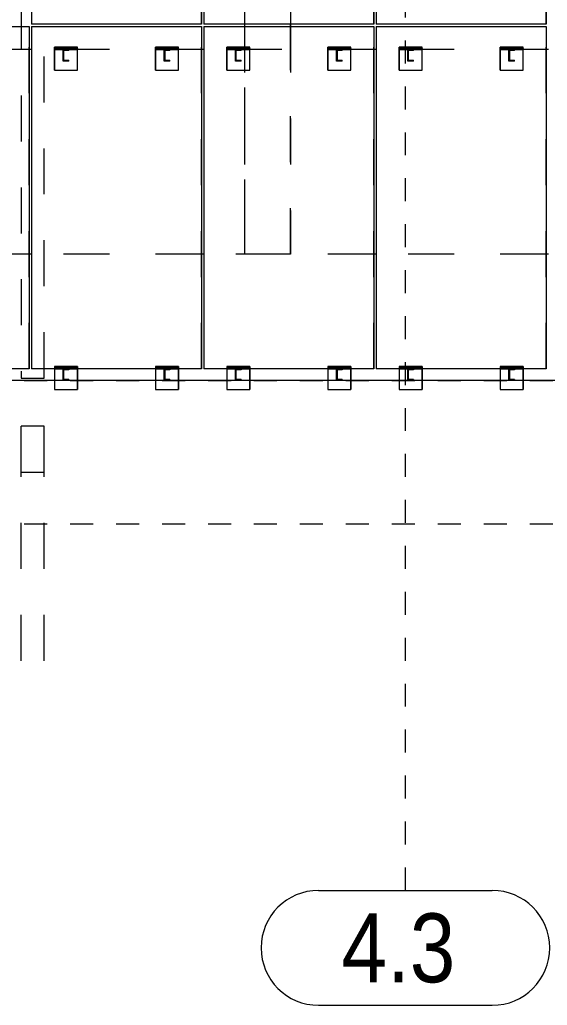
# Model space of a CAD drawing. Header units: millimetres. Extents: x 652937 to 1670132, y 1473552 to 2851037.
# Drawn here: x 663512.47 to 663517.06, y 1524519.83 to 1524528.41 of the extents above; entities that cross this region are included whole.
import ezdxf

# ---------------------------------------------------------------- set-up
doc = ezdxf.new("R2010")
doc.units = ezdxf.units.MM
for name, pattern in [('XKITLINE00', [0]), ('XKITLINE01', [4, 1, -1, 1, -1]), ('XKITLINE02', [4, 2, -2])]:
    doc.linetypes.add(name, pattern=pattern)
doc.layers.add('Part', color=7, linetype='Continuous', lineweight=0)
doc.layers.add('S-GRID', color=7, linetype='Continuous', lineweight=9)
doc.styles.add('Arial', font='arial.ttf')

# ---------------------------------------------------------------- blocks, each defined once
blk = doc.blocks.new('*A24843557')
at = {"layer": 'S-GRID', "color": 7, "linetype": 'XKITLINE01', "lineweight": 0}
blk.add_line((139.952037, 6.722868), (282.742408, 6.722868), dxfattribs=at)
blk = doc.blocks.new('*A24853558')
at = {"layer": 'S-GRID', "color": 7, "linetype": 'XKITLINE01', "lineweight": 0}
blk.add_line((139.952037, 0.472868), (282.742408, 0.472868), dxfattribs=at)
blk = doc.blocks.new('*A25163589')
at = {"layer": 'S-GRID', "color": 7, "linetype": 'XKITLINE01', "lineweight": 0}
blk.add_line((202.542339, -15.480012), (202.542339, 86.572868), dxfattribs=at)
at = {"layer": 'S-GRID', "color": 7, "style": 'Arial', "width": 0.85}
blk.add_text('4.3', height=3, dxfattribs=at).set_placement((199.761333, -19.480012))
blk = doc.blocks.new('*A25183591')
at = {"layer": 'Part', "color": 7, "linetype": 'XKITLINE02', "lineweight": 0}
for p, q in [((186.26736, 37.122868), (186.26736, 22.222868)), ((193.66736, 22.222868), (193.66736, 37.122868)), ((186.267361, 22.222868), (186.26736, 22.222868)), ((186.267361, 22.122868), (186.26736, 22.122868)), ((186.26736, 22.122868), (186.26736, 7.222868)), ((193.66736, 7.222868), (193.66736, 22.122868)), ((186.267361, 7.222868), (186.26736, 7.222868))]:
    blk.add_line(p, q, dxfattribs=at)
at = {"layer": 'Part', "color": 7, "linetype": 'XKITLINE00', "lineweight": 0}
for p, q in [((186.267361, 37.122868), (186.267361, 22.222868)), ((193.667361, 37.122868), (193.667361, 22.222868)), ((186.267361, 22.222868), (186.26736, 22.222868)), ((186.26736, 22.122868), (186.267361, 22.122868)), ((193.667361, 22.222868), (186.267361, 22.222868)), ((186.267361, 22.122868), (193.667361, 22.122868)), ((186.267361, 22.122868), (186.267361, 7.222868)), ((193.667361, 22.122868), (193.667361, 7.222868)), ((186.267361, 7.222868), (186.26736, 7.222868)), ((193.667361, 7.222868), (186.267361, 7.222868))]:
    blk.add_line(p, q, dxfattribs=at)
blk = doc.blocks.new('*A25193592')
at = {"layer": 'Part', "color": 7, "linetype": 'XKITLINE02', "lineweight": 0}
for p, q in [((193.76736, 37.122868), (193.76736, 22.222868)), ((201.16736, 22.222868), (201.16736, 37.122868)), ((193.767361, 22.222868), (193.76736, 22.222868)), ((193.767361, 22.122868), (193.76736, 22.122868)), ((193.76736, 22.122868), (193.76736, 7.222868)), ((201.16736, 7.222868), (201.16736, 22.122868)), ((193.767361, 7.222868), (193.76736, 7.222868))]:
    blk.add_line(p, q, dxfattribs=at)
at = {"layer": 'Part', "color": 7, "linetype": 'XKITLINE00', "lineweight": 0}
for p, q in [((193.767361, 37.122868), (193.767361, 22.222868)), ((201.167361, 37.122868), (201.167361, 22.222868)), ((193.767361, 22.222868), (193.76736, 22.222868)), ((193.76736, 22.122868), (193.767361, 22.122868)), ((201.167361, 22.222868), (193.767361, 22.222868)), ((193.767361, 22.122868), (201.167361, 22.122868)), ((193.767361, 22.122868), (193.767361, 7.222868)), ((201.167361, 22.122868), (201.167361, 7.222868)), ((193.767361, 7.222868), (193.76736, 7.222868)), ((201.167361, 7.222868), (193.767361, 7.222868))]:
    blk.add_line(p, q, dxfattribs=at)
blk = doc.blocks.new('*A25203593')
at = {"layer": 'Part', "color": 7, "linetype": 'XKITLINE02', "lineweight": 0}
for p, q in [((201.26736, 37.122868), (201.26736, 22.222868)), ((208.66736, 22.222868), (208.66736, 37.122868)), ((201.267361, 22.222868), (201.26736, 22.222868)), ((201.267361, 22.122868), (201.26736, 22.122868)), ((201.26736, 22.122868), (201.26736, 7.222868)), ((208.66736, 7.222868), (208.66736, 22.122868)), ((201.267361, 7.222868), (201.26736, 7.222868))]:
    blk.add_line(p, q, dxfattribs=at)
at = {"layer": 'Part', "color": 7, "linetype": 'XKITLINE00', "lineweight": 0}
for p, q in [((201.267361, 37.122868), (201.267361, 22.222868)), ((208.667361, 37.122868), (208.667361, 22.222868)), ((201.267361, 22.222868), (201.26736, 22.222868)), ((201.26736, 22.122868), (201.267361, 22.122868)), ((208.667361, 22.222868), (201.267361, 22.222868)), ((201.267361, 22.122868), (208.667361, 22.122868)), ((201.267361, 22.122868), (201.267361, 7.222868)), ((208.667361, 22.122868), (208.667361, 7.222868)), ((201.267361, 7.222868), (201.26736, 7.222868)), ((208.667361, 7.222868), (201.267361, 7.222868))]:
    blk.add_line(p, q, dxfattribs=at)
blk = doc.blocks.new('*A25343607')
at = {"layer": 'Part', "color": 7, "linetype": 'XKITLINE02', "lineweight": 0}
for p, q in [((186.167361, 21.122868), (178.767361, 21.122868)), ((193.667361, 21.122868), (186.267361, 21.122868)), ((201.167361, 21.122868), (193.767361, 21.122868)), ((208.667361, 21.122868), (201.267361, 21.122868))]:
    blk.add_line(p, q, dxfattribs=at)
at = {"layer": 'Part', "color": 7, "linetype": 'XKITLINE00', "lineweight": 0}
for p, q in [((186.267361, 21.122868), (186.167361, 21.122868)), ((193.767361, 21.122868), (193.667361, 21.122868)), ((201.267361, 21.122868), (201.167361, 21.122868)), ((208.767361, 21.122868), (208.667361, 21.122868))]:
    blk.add_line(p, q, dxfattribs=at)
blk = doc.blocks.new('*A25353608')
at = {"layer": 'Part', "color": 7, "linetype": 'XKITLINE02', "lineweight": 0}
for p, q in [((186.167361, 12.222868), (178.767361, 12.222868)), ((193.667361, 12.222868), (186.267361, 12.222868)), ((201.167361, 12.222868), (193.767361, 12.222868)), ((208.667361, 12.222868), (201.267361, 12.222868)), ((187.892408, 6.722868), (187.642408, 6.722868)), ((192.292408, 6.722868), (192.042408, 6.722868)), ((195.392408, 6.722868), (195.142408, 6.722868)), ((199.792408, 6.722868), (199.542408, 6.722868)), ((202.892408, 6.722868), (202.642408, 6.722868)), ((207.292408, 6.722868), (207.042408, 6.722868))]:
    blk.add_line(p, q, dxfattribs=at)
at = {"layer": 'Part', "color": 7, "linetype": 'XKITLINE00', "lineweight": 0}
for p, q in [((186.267361, 12.222868), (186.167361, 12.222868)), ((193.767361, 12.222868), (193.667361, 12.222868)), ((201.267361, 12.222868), (201.167361, 12.222868)), ((208.767361, 12.222868), (208.667361, 12.222868)), ((187.642408, 6.722868), (184.792408, 6.722868)), ((192.042408, 6.722868), (187.892408, 6.722868)), ((195.142408, 6.722868), (192.292408, 6.722868)), ((199.542408, 6.722868), (195.392408, 6.722868)), ((202.642408, 6.722868), (199.792408, 6.722868)), ((207.042408, 6.722868), (202.892408, 6.722868)), ((209.192408, 6.722868), (207.292408, 6.722868))]:
    blk.add_line(p, q, dxfattribs=at)
blk = doc.blocks.new('*A25783651')
at = {"layer": 'S-GRID', "color": 7, "linetype": 'XKITLINE00', "lineweight": 0}
for p, q in [((198.761333, -15.480012), (206.323345, -15.480012)), ((198.761333, -20.480012), (206.323345, -20.480012))]:
    blk.add_line(p, q, dxfattribs=at)
for centre, start, end in [((198.761333, -17.980012), 90, 270), ((206.323345, -17.980012), 270, 90)]:
    blk.add_arc(centre, 2.5, start, end, dxfattribs=at)
blk = doc.blocks.new('*A25803653')
at = {"layer": 'Part', "color": 7, "linetype": 'XKITLINE02', "lineweight": 0}
blk.add_line((211.037078, 6.722868), (153.48735, 6.722868), dxfattribs=at)
blk = doc.blocks.new('*A25813654')
at = {"layer": 'Part', "color": 7, "linetype": 'XKITLINE02', "lineweight": 0}
for p, q in [((186.818398, 4.722868), (185.818397, 4.722868)), ((185.818398, -5.480012), (185.818398, 4.722868)), ((186.818397, 4.722868), (186.818398, 4.722868)), ((186.818398, -5.480012), (186.818398, 4.722868))]:
    blk.add_line(p, q, dxfattribs=at)
blk = doc.blocks.new('*A25823655')
at = {"layer": 'Part', "color": 7, "linetype": 'XKITLINE02', "lineweight": 0}
for p, q in [((186.82032, 6.722868), (185.820319, 6.722868)), ((185.82032, 2.722868), (185.82032, 6.722868)), ((186.82032, 2.722868), (186.82032, 6.722868)), ((185.820319, 2.722868), (186.82032, 2.722868))]:
    blk.add_line(p, q, dxfattribs=at)
blk = doc.blocks.new('*A25853658')
at = {"layer": 'Part', "color": 7, "linetype": 'XKITLINE00', "lineweight": 0}
for p, q in [((178.76736, 22.122868), (178.767361, 22.122868)), ((178.767361, 22.122868), (186.167361, 22.122868)), ((178.767361, 22.122868), (178.767361, 7.222868)), ((186.167361, 22.122868), (186.167361, 7.222868)), ((178.767361, 7.222868), (178.76736, 7.222868)), ((186.167361, 7.222868), (178.767361, 7.222868))]:
    blk.add_line(p, q, dxfattribs=at)
at = {"layer": 'Part', "color": 7, "linetype": 'XKITLINE02', "lineweight": 0}
for p, q in [((178.767361, 22.122868), (178.76736, 22.122868)), ((178.76736, 22.122868), (178.76736, 7.222868)), ((186.16736, 7.222868), (186.16736, 22.122868)), ((178.76736, 7.222868), (178.767361, 7.222868))]:
    blk.add_line(p, q, dxfattribs=at)
blk = doc.blocks.new('*A25903663')
at = {"layer": 'Part', "color": 7, "linetype": 'XKITLINE02', "lineweight": 0}
for p, q in [((188.267392, 7.322868), (187.26739, 7.322868)), ((187.26739, 7.322868), (187.26739, 6.722868)), ((187.267392, 7.322868), (187.267392, 6.322868)), ((188.26739, 7.322868), (188.26739, 6.722868)), ((188.267392, 6.322868), (188.267392, 7.322868))]:
    blk.add_line(p, q, dxfattribs=at)
at = {"layer": 'Part', "color": 7, "linetype": 'XKITLINE00', "lineweight": 0}
for p, q in [((187.26739, 6.722868), (187.26739, 6.322868)), ((188.26739, 6.722868), (188.26739, 6.322868)), ((187.26739, 6.322868), (188.267392, 6.322868))]:
    blk.add_line(p, q, dxfattribs=at)
blk = doc.blocks.new('*A25913664')
at = {"layer": 'Part', "color": 7, "linetype": 'XKITLINE02', "lineweight": 0}
for p, q in [((192.667392, 7.322868), (191.66739, 7.322868)), ((191.66739, 7.322868), (191.66739, 6.722868)), ((191.667392, 7.322868), (191.667392, 6.322868)), ((192.66739, 7.322868), (192.66739, 6.722868)), ((192.667392, 6.322868), (192.667392, 7.322868))]:
    blk.add_line(p, q, dxfattribs=at)
at = {"layer": 'Part', "color": 7, "linetype": 'XKITLINE00', "lineweight": 0}
for p, q in [((191.66739, 6.722868), (191.66739, 6.322868)), ((192.66739, 6.722868), (192.66739, 6.322868)), ((191.66739, 6.322868), (192.667392, 6.322868))]:
    blk.add_line(p, q, dxfattribs=at)
blk = doc.blocks.new('*A25923665')
at = {"layer": 'Part', "color": 7, "linetype": 'XKITLINE02', "lineweight": 0}
for p, q in [((188.267391, 7.272868), (187.26739, 7.272868)), ((187.26739, 7.272868), (187.26739, 7.222868)), ((187.26739, 7.222868), (188.267391, 7.222868)), ((187.267391, 7.272868), (187.267391, 7.222868)), ((188.26739, 7.272868), (188.267391, 7.272868)), ((188.26739, 7.272868), (188.26739, 7.222868)), ((188.26739, 7.222868), (188.267391, 7.222868)), ((188.267391, 7.222868), (188.267391, 7.272868))]:
    blk.add_line(p, q, dxfattribs=at)
blk = doc.blocks.new('*A25933666')
at = {"layer": 'Part', "color": 7, "linetype": 'XKITLINE02', "lineweight": 0}
for p, q in [((187.892408, 7.222868), (187.642407, 7.222868)), ((187.642407, 6.722868), (187.642407, 7.222868)), ((187.667407, 7.185368), (187.667407, 6.760368)), ((187.892407, 7.222868), (187.892407, 7.185368)), ((187.892407, 6.760368), (187.892407, 6.722868))]:
    blk.add_line(p, q, dxfattribs=at)
at = {"layer": 'Part', "color": 7, "linetype": 'XKITLINE00', "lineweight": 0}
for p, q in [((187.642408, 6.722868), (187.642408, 7.222868)), ((187.667408, 7.185368), (187.667407, 7.185368)), ((187.892408, 7.185368), (187.667408, 7.185368)), ((187.667408, 7.185368), (187.667408, 6.760368)), ((187.892407, 7.185368), (187.892408, 7.185368)), ((187.892408, 7.222868), (187.892408, 7.185368)), ((187.642408, 6.722868), (187.642407, 6.722868)), ((187.892408, 6.722868), (187.642408, 6.722868)), ((187.667407, 6.760368), (187.667408, 6.760368)), ((187.892408, 6.760368), (187.667408, 6.760368)), ((187.892407, 6.760368), (187.892408, 6.760368)), ((187.892407, 6.722868), (187.892408, 6.722868)), ((187.892408, 6.760368), (187.892408, 6.722868))]:
    blk.add_line(p, q, dxfattribs=at)
blk = doc.blocks.new('*A25943667')
at = {"layer": 'Part', "color": 7, "linetype": 'XKITLINE02', "lineweight": 0}
for p, q in [((192.667391, 7.272868), (191.66739, 7.272868)), ((191.66739, 7.272868), (191.66739, 7.222868)), ((191.66739, 7.222868), (192.667391, 7.222868)), ((191.667391, 7.272868), (191.667391, 7.222868)), ((192.66739, 7.272868), (192.667391, 7.272868)), ((192.66739, 7.272868), (192.66739, 7.222868)), ((192.66739, 7.222868), (192.667391, 7.222868)), ((192.667391, 7.222868), (192.667391, 7.272868))]:
    blk.add_line(p, q, dxfattribs=at)
blk = doc.blocks.new('*A25953668')
at = {"layer": 'Part', "color": 7, "linetype": 'XKITLINE02', "lineweight": 0}
for p, q in [((192.292408, 7.222868), (192.042407, 7.222868)), ((192.042407, 6.722868), (192.042407, 7.222868)), ((192.067407, 7.185368), (192.067407, 6.760368)), ((192.292407, 7.222868), (192.292407, 7.185368)), ((192.292407, 6.760368), (192.292407, 6.722868))]:
    blk.add_line(p, q, dxfattribs=at)
at = {"layer": 'Part', "color": 7, "linetype": 'XKITLINE00', "lineweight": 0}
for p, q in [((192.042408, 6.722868), (192.042408, 7.222868)), ((192.067408, 7.185368), (192.067407, 7.185368)), ((192.292408, 7.185368), (192.067408, 7.185368)), ((192.067408, 7.185368), (192.067408, 6.760368)), ((192.292407, 7.185368), (192.292408, 7.185368)), ((192.292408, 7.222868), (192.292408, 7.185368)), ((192.042408, 6.722868), (192.042407, 6.722868)), ((192.292408, 6.722868), (192.042408, 6.722868)), ((192.067407, 6.760368), (192.067408, 6.760368)), ((192.292408, 6.760368), (192.067408, 6.760368)), ((192.292407, 6.760368), (192.292408, 6.760368)), ((192.292407, 6.722868), (192.292408, 6.722868)), ((192.292408, 6.760368), (192.292408, 6.722868))]:
    blk.add_line(p, q, dxfattribs=at)
blk = doc.blocks.new('*A25963669')
at = {"layer": 'Part', "color": 7, "linetype": 'XKITLINE02', "lineweight": 0}
for p, q in [((199.792408, 7.222868), (199.542407, 7.222868)), ((199.542407, 6.722868), (199.542407, 7.222868)), ((199.567407, 7.185368), (199.567407, 6.760368)), ((199.792407, 7.222868), (199.792407, 7.185368)), ((199.792407, 6.760368), (199.792407, 6.722868))]:
    blk.add_line(p, q, dxfattribs=at)
at = {"layer": 'Part', "color": 7, "linetype": 'XKITLINE00', "lineweight": 0}
for p, q in [((199.542408, 6.722868), (199.542408, 7.222868)), ((199.567408, 7.185368), (199.567407, 7.185368)), ((199.792408, 7.185368), (199.567408, 7.185368)), ((199.567408, 7.185368), (199.567408, 6.760368)), ((199.792407, 7.185368), (199.792408, 7.185368)), ((199.792408, 7.222868), (199.792408, 7.185368)), ((199.542408, 6.722868), (199.542407, 6.722868)), ((199.792408, 6.722868), (199.542408, 6.722868)), ((199.567407, 6.760368), (199.567408, 6.760368)), ((199.792408, 6.760368), (199.567408, 6.760368)), ((199.792407, 6.760368), (199.792408, 6.760368)), ((199.792407, 6.722868), (199.792408, 6.722868)), ((199.792408, 6.760368), (199.792408, 6.722868))]:
    blk.add_line(p, q, dxfattribs=at)
blk = doc.blocks.new('*A25973670')
at = {"layer": 'Part', "color": 7, "linetype": 'XKITLINE02', "lineweight": 0}
for p, q in [((200.167391, 7.272868), (199.16739, 7.272868)), ((199.16739, 7.272868), (199.16739, 7.222868)), ((199.16739, 7.222868), (200.167391, 7.222868)), ((199.167391, 7.272868), (199.167391, 7.222868)), ((200.16739, 7.272868), (200.167391, 7.272868)), ((200.16739, 7.272868), (200.16739, 7.222868)), ((200.16739, 7.222868), (200.167391, 7.222868)), ((200.167391, 7.222868), (200.167391, 7.272868))]:
    blk.add_line(p, q, dxfattribs=at)
blk = doc.blocks.new('*A25983671')
at = {"layer": 'Part', "color": 7, "linetype": 'XKITLINE02', "lineweight": 0}
for p, q in [((195.392408, 7.222868), (195.142407, 7.222868)), ((195.142407, 6.722868), (195.142407, 7.222868)), ((195.167407, 7.185368), (195.167407, 6.760368)), ((195.392407, 7.222868), (195.392407, 7.185368)), ((195.392407, 6.760368), (195.392407, 6.722868))]:
    blk.add_line(p, q, dxfattribs=at)
at = {"layer": 'Part', "color": 7, "linetype": 'XKITLINE00', "lineweight": 0}
for p, q in [((195.142408, 6.722868), (195.142408, 7.222868)), ((195.167408, 7.185368), (195.167407, 7.185368)), ((195.392408, 7.185368), (195.167408, 7.185368)), ((195.167408, 7.185368), (195.167408, 6.760368)), ((195.392407, 7.185368), (195.392408, 7.185368)), ((195.392408, 7.222868), (195.392408, 7.185368)), ((195.142408, 6.722868), (195.142407, 6.722868)), ((195.392408, 6.722868), (195.142408, 6.722868)), ((195.167407, 6.760368), (195.167408, 6.760368)), ((195.392408, 6.760368), (195.167408, 6.760368)), ((195.392407, 6.760368), (195.392408, 6.760368)), ((195.392407, 6.722868), (195.392408, 6.722868)), ((195.392408, 6.760368), (195.392408, 6.722868))]:
    blk.add_line(p, q, dxfattribs=at)
blk = doc.blocks.new('*A25993672')
at = {"layer": 'Part', "color": 7, "linetype": 'XKITLINE02', "lineweight": 0}
for p, q in [((195.767391, 7.272868), (194.76739, 7.272868)), ((194.76739, 7.272868), (194.76739, 7.222868)), ((194.76739, 7.222868), (195.767391, 7.222868)), ((194.767391, 7.272868), (194.767391, 7.222868)), ((195.76739, 7.272868), (195.767391, 7.272868)), ((195.76739, 7.272868), (195.76739, 7.222868)), ((195.76739, 7.222868), (195.767391, 7.222868)), ((195.767391, 7.222868), (195.767391, 7.272868))]:
    blk.add_line(p, q, dxfattribs=at)
blk = doc.blocks.new('*A26003673')
at = {"layer": 'Part', "color": 7, "linetype": 'XKITLINE02', "lineweight": 0}
for p, q in [((200.167392, 7.322868), (199.16739, 7.322868)), ((199.16739, 7.322868), (199.16739, 6.722868)), ((199.167392, 7.322868), (199.167392, 6.322868)), ((200.16739, 7.322868), (200.16739, 6.722868)), ((200.167392, 6.322868), (200.167392, 7.322868))]:
    blk.add_line(p, q, dxfattribs=at)
at = {"layer": 'Part', "color": 7, "linetype": 'XKITLINE00', "lineweight": 0}
for p, q in [((199.16739, 6.722868), (199.16739, 6.322868)), ((200.16739, 6.722868), (200.16739, 6.322868)), ((199.16739, 6.322868), (200.167392, 6.322868))]:
    blk.add_line(p, q, dxfattribs=at)
blk = doc.blocks.new('*A26013674')
at = {"layer": 'Part', "color": 7, "linetype": 'XKITLINE02', "lineweight": 0}
for p, q in [((195.767392, 7.322868), (194.76739, 7.322868)), ((194.76739, 7.322868), (194.76739, 6.722868)), ((194.767392, 7.322868), (194.767392, 6.322868)), ((195.76739, 7.322868), (195.76739, 6.722868)), ((195.767392, 6.322868), (195.767392, 7.322868))]:
    blk.add_line(p, q, dxfattribs=at)
at = {"layer": 'Part', "color": 7, "linetype": 'XKITLINE00', "lineweight": 0}
for p, q in [((194.76739, 6.722868), (194.76739, 6.322868)), ((195.76739, 6.722868), (195.76739, 6.322868)), ((194.76739, 6.322868), (195.767392, 6.322868))]:
    blk.add_line(p, q, dxfattribs=at)
blk = doc.blocks.new('*A26023675')
at = {"layer": 'Part', "color": 7, "linetype": 'XKITLINE02', "lineweight": 0}
for p, q in [((202.892408, 7.222868), (202.642407, 7.222868)), ((202.642407, 6.722868), (202.642407, 7.222868)), ((202.667407, 7.185368), (202.667407, 6.760368)), ((202.892407, 7.222868), (202.892407, 7.185368)), ((202.892407, 6.760368), (202.892407, 6.722868))]:
    blk.add_line(p, q, dxfattribs=at)
at = {"layer": 'Part', "color": 7, "linetype": 'XKITLINE00', "lineweight": 0}
for p, q in [((202.642408, 6.722868), (202.642408, 7.222868)), ((202.667408, 7.185368), (202.667407, 7.185368)), ((202.892408, 7.185368), (202.667408, 7.185368)), ((202.667408, 7.185368), (202.667408, 6.760368)), ((202.892407, 7.185368), (202.892408, 7.185368)), ((202.892408, 7.222868), (202.892408, 7.185368)), ((202.642408, 6.722868), (202.642407, 6.722868)), ((202.892408, 6.722868), (202.642408, 6.722868)), ((202.667407, 6.760368), (202.667408, 6.760368)), ((202.892408, 6.760368), (202.667408, 6.760368)), ((202.892407, 6.760368), (202.892408, 6.760368)), ((202.892407, 6.722868), (202.892408, 6.722868)), ((202.892408, 6.760368), (202.892408, 6.722868))]:
    blk.add_line(p, q, dxfattribs=at)
blk = doc.blocks.new('*A26033676')
at = {"layer": 'Part', "color": 7, "linetype": 'XKITLINE02', "lineweight": 0}
for p, q in [((203.267391, 7.272868), (202.26739, 7.272868)), ((202.26739, 7.272868), (202.26739, 7.222868)), ((202.26739, 7.222868), (203.267391, 7.222868)), ((202.267391, 7.272868), (202.267391, 7.222868)), ((203.26739, 7.272868), (203.267391, 7.272868)), ((203.26739, 7.272868), (203.26739, 7.222868)), ((203.26739, 7.222868), (203.267391, 7.222868)), ((203.267391, 7.222868), (203.267391, 7.272868))]:
    blk.add_line(p, q, dxfattribs=at)
blk = doc.blocks.new('*A26043677')
at = {"layer": 'Part', "color": 7, "linetype": 'XKITLINE02', "lineweight": 0}
for p, q in [((203.267392, 7.322868), (202.26739, 7.322868)), ((202.26739, 7.322868), (202.26739, 6.722868)), ((202.267392, 7.322868), (202.267392, 6.322868)), ((203.26739, 7.322868), (203.26739, 6.722868)), ((203.267392, 6.322868), (203.267392, 7.322868))]:
    blk.add_line(p, q, dxfattribs=at)
at = {"layer": 'Part', "color": 7, "linetype": 'XKITLINE00', "lineweight": 0}
for p, q in [((202.26739, 6.722868), (202.26739, 6.322868)), ((203.26739, 6.722868), (203.26739, 6.322868)), ((202.26739, 6.322868), (203.267392, 6.322868))]:
    blk.add_line(p, q, dxfattribs=at)
blk = doc.blocks.new('*A26053678')
at = {"layer": 'Part', "color": 7, "linetype": 'XKITLINE02', "lineweight": 0}
for p, q in [((207.292408, 7.222868), (207.042407, 7.222868)), ((207.042407, 6.722868), (207.042407, 7.222868)), ((207.067407, 7.185368), (207.067407, 6.760368)), ((207.292407, 7.222868), (207.292407, 7.185368)), ((207.292407, 6.760368), (207.292407, 6.722868))]:
    blk.add_line(p, q, dxfattribs=at)
at = {"layer": 'Part', "color": 7, "linetype": 'XKITLINE00', "lineweight": 0}
for p, q in [((207.042408, 6.722868), (207.042408, 7.222868)), ((207.067408, 7.185368), (207.067407, 7.185368)), ((207.292408, 7.185368), (207.067408, 7.185368)), ((207.067408, 7.185368), (207.067408, 6.760368)), ((207.292407, 7.185368), (207.292408, 7.185368)), ((207.292408, 7.222868), (207.292408, 7.185368)), ((207.042408, 6.722868), (207.042407, 6.722868)), ((207.292408, 6.722868), (207.042408, 6.722868)), ((207.067407, 6.760368), (207.067408, 6.760368)), ((207.292408, 6.760368), (207.067408, 6.760368)), ((207.292407, 6.760368), (207.292408, 6.760368)), ((207.292407, 6.722868), (207.292408, 6.722868)), ((207.292408, 6.760368), (207.292408, 6.722868))]:
    blk.add_line(p, q, dxfattribs=at)
blk = doc.blocks.new('*A26063679')
at = {"layer": 'Part', "color": 7, "linetype": 'XKITLINE02', "lineweight": 0}
for p, q in [((207.667391, 7.272868), (206.66739, 7.272868)), ((206.66739, 7.272868), (206.66739, 7.222868)), ((206.66739, 7.222868), (207.667391, 7.222868)), ((206.667391, 7.272868), (206.667391, 7.222868)), ((207.66739, 7.272868), (207.667391, 7.272868)), ((207.66739, 7.272868), (207.66739, 7.222868)), ((207.66739, 7.222868), (207.667391, 7.222868)), ((207.667391, 7.222868), (207.667391, 7.272868))]:
    blk.add_line(p, q, dxfattribs=at)
blk = doc.blocks.new('*A26073680')
at = {"layer": 'Part', "color": 7, "linetype": 'XKITLINE02', "lineweight": 0}
for p, q in [((207.667392, 7.322868), (206.66739, 7.322868)), ((206.66739, 7.322868), (206.66739, 6.722868)), ((206.667392, 7.322868), (206.667392, 6.322868)), ((207.66739, 7.322868), (207.66739, 6.722868)), ((207.667392, 6.322868), (207.667392, 7.322868))]:
    blk.add_line(p, q, dxfattribs=at)
at = {"layer": 'Part', "color": 7, "linetype": 'XKITLINE00', "lineweight": 0}
for p, q in [((206.66739, 6.722868), (206.66739, 6.322868)), ((207.66739, 6.722868), (207.66739, 6.322868)), ((206.66739, 6.322868), (207.667392, 6.322868))]:
    blk.add_line(p, q, dxfattribs=at)
blk = doc.blocks.new('*A26113684')
at = {"layer": 'Part', "color": 7, "linetype": 'XKITLINE02', "lineweight": 0}
for p, q in [((195.767392, 21.222868), (194.76739, 21.222868)), ((194.76739, 21.222868), (194.76739, 20.222868)), ((194.767392, 20.222868), (194.767392, 21.222868)), ((195.76739, 20.222868), (195.76739, 21.222868)), ((195.767392, 20.222868), (195.767392, 21.222868)), ((194.76739, 20.222868), (195.767392, 20.222868))]:
    blk.add_line(p, q, dxfattribs=at)
blk = doc.blocks.new('*A26123685')
at = {"layer": 'Part', "color": 7, "linetype": 'XKITLINE02', "lineweight": 0}
for p, q in [((195.392407, 21.122868), (195.142406, 21.122868)), ((195.142406, 20.622868), (195.142406, 21.122868)), ((195.142407, 20.622868), (195.142407, 21.122868)), ((195.392407, 21.085368), (195.167406, 21.085368)), ((195.167406, 21.085368), (195.167406, 20.660368)), ((195.167407, 20.660368), (195.167407, 21.085368)), ((195.392406, 21.085368), (195.392406, 21.122868)), ((195.392407, 21.085368), (195.392407, 21.122868)), ((195.392407, 20.622868), (195.142406, 20.622868)), ((195.167406, 20.660368), (195.392407, 20.660368)), ((195.392406, 20.622868), (195.392406, 20.660368)), ((195.392407, 20.622868), (195.392407, 20.660368))]:
    blk.add_line(p, q, dxfattribs=at)
blk = doc.blocks.new('*A26133686')
at = {"layer": 'Part', "color": 7, "linetype": 'XKITLINE02', "lineweight": 0}
for p, q in [((192.292407, 21.122868), (192.042406, 21.122868)), ((192.042406, 20.622868), (192.042406, 21.122868)), ((192.042407, 20.622868), (192.042407, 21.122868)), ((192.292407, 21.085368), (192.067406, 21.085368)), ((192.067406, 21.085368), (192.067406, 20.660368)), ((192.067407, 20.660368), (192.067407, 21.085368)), ((192.292406, 21.085368), (192.292406, 21.122868)), ((192.292407, 21.085368), (192.292407, 21.122868)), ((192.292407, 20.622868), (192.042406, 20.622868)), ((192.067406, 20.660368), (192.292407, 20.660368)), ((192.292406, 20.622868), (192.292406, 20.660368)), ((192.292407, 20.622868), (192.292407, 20.660368))]:
    blk.add_line(p, q, dxfattribs=at)
blk = doc.blocks.new('*A26143687')
at = {"layer": 'Part', "color": 7, "linetype": 'XKITLINE02', "lineweight": 0}
for p, q in [((187.892407, 21.122868), (187.642406, 21.122868)), ((187.642406, 20.622868), (187.642406, 21.122868)), ((187.642407, 20.622868), (187.642407, 21.122868)), ((187.892407, 21.085368), (187.667406, 21.085368)), ((187.667406, 21.085368), (187.667406, 20.660368)), ((187.667407, 20.660368), (187.667407, 21.085368)), ((187.892406, 21.085368), (187.892406, 21.122868)), ((187.892407, 21.085368), (187.892407, 21.122868)), ((187.892407, 20.622868), (187.642406, 20.622868)), ((187.667406, 20.660368), (187.892407, 20.660368)), ((187.892406, 20.622868), (187.892406, 20.660368)), ((187.892407, 20.622868), (187.892407, 20.660368))]:
    blk.add_line(p, q, dxfattribs=at)
blk = doc.blocks.new('*A26153688')
at = {"layer": 'Part', "color": 7, "linetype": 'XKITLINE02', "lineweight": 0}
for p, q in [((192.667392, 21.222868), (191.66739, 21.222868)), ((191.66739, 21.222868), (191.66739, 20.222868)), ((191.667392, 20.222868), (191.667392, 21.222868)), ((192.66739, 20.222868), (192.66739, 21.222868)), ((192.667392, 20.222868), (192.667392, 21.222868)), ((191.66739, 20.222868), (192.667392, 20.222868))]:
    blk.add_line(p, q, dxfattribs=at)
blk = doc.blocks.new('*A26163689')
at = {"layer": 'Part', "color": 7, "linetype": 'XKITLINE02', "lineweight": 0}
for p, q in [((188.267392, 21.222868), (187.26739, 21.222868)), ((187.26739, 21.222868), (187.26739, 20.222868)), ((187.267392, 20.222868), (187.267392, 21.222868)), ((188.26739, 20.222868), (188.26739, 21.222868)), ((188.267392, 20.222868), (188.267392, 21.222868)), ((187.26739, 20.222868), (188.267392, 20.222868))]:
    blk.add_line(p, q, dxfattribs=at)
blk = doc.blocks.new('*A26233696')
at = {"layer": 'Part', "color": 7, "linetype": 'XKITLINE02', "lineweight": 0}
for p, q in [((200.167392, 21.222868), (199.16739, 21.222868)), ((199.16739, 21.222868), (199.16739, 20.222868)), ((199.167392, 20.222868), (199.167392, 21.222868)), ((200.16739, 20.222868), (200.16739, 21.222868)), ((200.167392, 20.222868), (200.167392, 21.222868)), ((199.16739, 20.222868), (200.167392, 20.222868))]:
    blk.add_line(p, q, dxfattribs=at)
blk = doc.blocks.new('*A26243697')
at = {"layer": 'Part', "color": 7, "linetype": 'XKITLINE02', "lineweight": 0}
for p, q in [((199.792407, 21.122868), (199.542406, 21.122868)), ((199.542406, 20.622868), (199.542406, 21.122868)), ((199.542407, 20.622868), (199.542407, 21.122868)), ((199.792407, 21.085368), (199.567406, 21.085368)), ((199.567406, 21.085368), (199.567406, 20.660368)), ((199.567407, 20.660368), (199.567407, 21.085368)), ((199.792406, 21.085368), (199.792406, 21.122868)), ((199.792407, 21.085368), (199.792407, 21.122868)), ((199.792407, 20.622868), (199.542406, 20.622868)), ((199.567406, 20.660368), (199.792407, 20.660368)), ((199.792406, 20.622868), (199.792406, 20.660368)), ((199.792407, 20.622868), (199.792407, 20.660368))]:
    blk.add_line(p, q, dxfattribs=at)
blk = doc.blocks.new('*A26273700')
at = {"layer": 'Part', "color": 7, "linetype": 'XKITLINE02', "lineweight": 0}
for p, q in [((202.892407, 21.122868), (202.642406, 21.122868)), ((202.642406, 20.622868), (202.642406, 21.122868)), ((202.642407, 20.622868), (202.642407, 21.122868)), ((202.892407, 21.085368), (202.667406, 21.085368)), ((202.667406, 21.085368), (202.667406, 20.660368)), ((202.667407, 20.660368), (202.667407, 21.085368)), ((202.892406, 21.085368), (202.892406, 21.122868)), ((202.892407, 21.085368), (202.892407, 21.122868)), ((202.892407, 20.622868), (202.642406, 20.622868)), ((202.667406, 20.660368), (202.892407, 20.660368)), ((202.892406, 20.622868), (202.892406, 20.660368)), ((202.892407, 20.622868), (202.892407, 20.660368))]:
    blk.add_line(p, q, dxfattribs=at)
blk = doc.blocks.new('*A26283701')
at = {"layer": 'Part', "color": 7, "linetype": 'XKITLINE02', "lineweight": 0}
for p, q in [((203.267392, 21.222868), (202.26739, 21.222868)), ((202.26739, 21.222868), (202.26739, 20.222868)), ((202.267392, 20.222868), (202.267392, 21.222868)), ((203.26739, 20.222868), (203.26739, 21.222868)), ((203.267392, 20.222868), (203.267392, 21.222868)), ((202.26739, 20.222868), (203.267392, 20.222868))]:
    blk.add_line(p, q, dxfattribs=at)
blk = doc.blocks.new('*A26373710')
at = {"layer": 'Part', "color": 7, "linetype": 'XKITLINE02', "lineweight": 0}
for p, q in [((207.667392, 21.222868), (206.66739, 21.222868)), ((206.66739, 21.222868), (206.66739, 20.222868)), ((206.667392, 20.222868), (206.667392, 21.222868)), ((207.66739, 20.222868), (207.66739, 21.222868)), ((207.667392, 20.222868), (207.667392, 21.222868)), ((206.66739, 20.222868), (207.667392, 20.222868))]:
    blk.add_line(p, q, dxfattribs=at)
blk = doc.blocks.new('*A26383711')
at = {"layer": 'Part', "color": 7, "linetype": 'XKITLINE02', "lineweight": 0}
for p, q in [((207.292407, 21.122868), (207.042406, 21.122868)), ((207.042406, 20.622868), (207.042406, 21.122868)), ((207.042407, 20.622868), (207.042407, 21.122868)), ((207.292407, 21.085368), (207.067406, 21.085368)), ((207.067406, 21.085368), (207.067406, 20.660368)), ((207.067407, 20.660368), (207.067407, 21.085368)), ((207.292406, 21.085368), (207.292406, 21.122868)), ((207.292407, 21.085368), (207.292407, 21.122868)), ((207.292407, 20.622868), (207.042406, 20.622868)), ((207.067406, 20.660368), (207.292407, 20.660368)), ((207.292406, 20.622868), (207.292406, 20.660368)), ((207.292407, 20.622868), (207.292407, 20.660368))]:
    blk.add_line(p, q, dxfattribs=at)
blk = doc.blocks.new('*A27253798')
at = {"layer": 'Part', "color": 7, "linetype": 'XKITLINE02', "lineweight": 0}
for p, q in [((186.818398, 28.472868), (185.818397, 28.472868)), ((186.818398, 6.822868), (186.818398, 28.472868)), ((185.818398, 23.122868), (185.818398, 6.822868)), ((185.818397, 6.822868), (186.818398, 6.822868))]:
    blk.add_line(p, q, dxfattribs=at)
at = {"layer": 'Part', "color": 7, "linetype": 'XKITLINE00', "lineweight": 0}
blk.add_line((185.818398, 28.472868), (185.818398, 23.122868), dxfattribs=at)
blk = doc.blocks.new('*A27273800')
at = {"layer": 'Part', "color": 7, "linetype": 'XKITLINE02', "lineweight": 0}
for p, q in [((197.542361, 31.472868), (195.542359, 31.472868)), ((195.542359, 31.472868), (195.542359, 12.222868)), ((195.542361, 31.472868), (195.542361, 22.222868)), ((197.542359, 12.222868), (197.542359, 31.472868)), ((197.542361, 31.472868), (197.542361, 22.222868)), ((195.542361, 22.122868), (195.542361, 12.222868)), ((197.542361, 22.122868), (197.542361, 12.222868)), ((197.542361, 12.222868), (195.542359, 12.222868))]:
    blk.add_line(p, q, dxfattribs=at)
at = {"layer": 'Part', "color": 7, "linetype": 'XKITLINE00', "lineweight": 0}
for p, q in [((195.542361, 22.222868), (195.542361, 22.122868)), ((197.542361, 22.222868), (197.542361, 22.122868))]:
    blk.add_line(p, q, dxfattribs=at)
blk = doc.blocks.new('*A27293802')
at = {"layer": 'Part', "color": 7, "linetype": 'XKITLINE02', "lineweight": 0}
for p, q in [((203.267407, 21.172868), (202.267406, 21.172868)), ((202.267406, 21.172868), (202.267406, 21.122868)), ((202.267406, 21.122868), (203.267407, 21.122868)), ((202.267407, 21.172868), (202.267407, 21.122868)), ((203.267406, 21.172868), (203.267407, 21.172868)), ((203.267406, 21.172868), (203.267406, 21.122868)), ((203.267406, 21.122868), (203.267407, 21.122868)), ((203.267407, 21.122868), (203.267407, 21.172868))]:
    blk.add_line(p, q, dxfattribs=at)
blk = doc.blocks.new('*A27323805')
at = {"layer": 'Part', "color": 7, "linetype": 'XKITLINE02', "lineweight": 0}
for p, q in [((195.767407, 21.172868), (194.767406, 21.172868)), ((194.767406, 21.172868), (194.767406, 21.122868)), ((194.767406, 21.122868), (195.767407, 21.122868)), ((194.767407, 21.172868), (194.767407, 21.122868)), ((195.767406, 21.172868), (195.767407, 21.172868)), ((195.767406, 21.172868), (195.767406, 21.122868)), ((195.767406, 21.122868), (195.767407, 21.122868)), ((195.767407, 21.122868), (195.767407, 21.172868))]:
    blk.add_line(p, q, dxfattribs=at)
blk = doc.blocks.new('*A27333806')
at = {"layer": 'Part', "color": 7, "linetype": 'XKITLINE02', "lineweight": 0}
for p, q in [((200.167407, 21.172868), (199.167406, 21.172868)), ((199.167406, 21.172868), (199.167406, 21.122868)), ((199.167406, 21.122868), (200.167407, 21.122868)), ((199.167407, 21.172868), (199.167407, 21.122868)), ((200.167406, 21.172868), (200.167407, 21.172868)), ((200.167406, 21.172868), (200.167406, 21.122868)), ((200.167406, 21.122868), (200.167407, 21.122868)), ((200.167407, 21.122868), (200.167407, 21.172868))]:
    blk.add_line(p, q, dxfattribs=at)
blk = doc.blocks.new('*A27363809')
at = {"layer": 'Part', "color": 7, "linetype": 'XKITLINE02', "lineweight": 0}
for p, q in [((188.267407, 21.172868), (187.267406, 21.172868)), ((187.267406, 21.172868), (187.267406, 21.122868)), ((187.267406, 21.122868), (188.267407, 21.122868)), ((187.267407, 21.172868), (187.267407, 21.122868)), ((188.267406, 21.172868), (188.267407, 21.172868)), ((188.267406, 21.172868), (188.267406, 21.122868)), ((188.267406, 21.122868), (188.267407, 21.122868)), ((188.267407, 21.122868), (188.267407, 21.172868))]:
    blk.add_line(p, q, dxfattribs=at)
blk = doc.blocks.new('*A27373810')
at = {"layer": 'Part', "color": 7, "linetype": 'XKITLINE02', "lineweight": 0}
for p, q in [((192.667407, 21.172868), (191.667406, 21.172868)), ((191.667406, 21.172868), (191.667406, 21.122868)), ((191.667406, 21.122868), (192.667407, 21.122868)), ((191.667407, 21.172868), (191.667407, 21.122868)), ((192.667406, 21.172868), (192.667407, 21.172868)), ((192.667406, 21.172868), (192.667406, 21.122868)), ((192.667406, 21.122868), (192.667407, 21.122868)), ((192.667407, 21.122868), (192.667407, 21.172868))]:
    blk.add_line(p, q, dxfattribs=at)
blk = doc.blocks.new('*A27403813')
at = {"layer": 'Part', "color": 7, "linetype": 'XKITLINE02', "lineweight": 0}
for p, q in [((207.667407, 21.172868), (206.667406, 21.172868)), ((206.667406, 21.172868), (206.667406, 21.122868)), ((206.667406, 21.122868), (207.667407, 21.122868)), ((206.667407, 21.172868), (206.667407, 21.122868)), ((207.667406, 21.172868), (207.667407, 21.172868)), ((207.667406, 21.172868), (207.667406, 21.122868)), ((207.667406, 21.122868), (207.667407, 21.122868)), ((207.667407, 21.122868), (207.667407, 21.172868))]:
    blk.add_line(p, q, dxfattribs=at)

msp = doc.modelspace()

# ---------------------------------------------------------------- block references
at = {"color": 7, "lineweight": 0, "xscale": 0.2, "yscale": 0.2, "zscale": 0.2}
for name in ['*A25163589', '*A25183591', '*A25193592', '*A25203593', '*A27273800', '*A27253798', '*A25343607', '*A25853658', '*A26163689', '*A27363809', '*A26143687', '*A26153688', '*A27373810', '*A26133686', '*A26113684', '*A27323805', '*A26123685', '*A26233696', '*A27333806', '*A26243697', '*A26283701', '*A27293802', '*A26273700', '*A26373710', '*A27403813', '*A26383711', '*A25353608', '*A24843557', '*A25903663', '*A25923665', '*A25933666', '*A25913664', '*A25943667', '*A25953668', '*A26013674', '*A25993672', '*A25983671', '*A26003673', '*A25973670', '*A25963669', '*A26043677', '*A26033676', '*A26023675', '*A26073680', '*A26063679', '*A26053678', '*A25803653', '*A25823655', '*A25813654', '*A24853558', '*A25783651']:
    msp.add_blockref(name, (663475.3182, 1524523.9257), dxfattribs=at)

doc.saveas('drawing.dxf')
